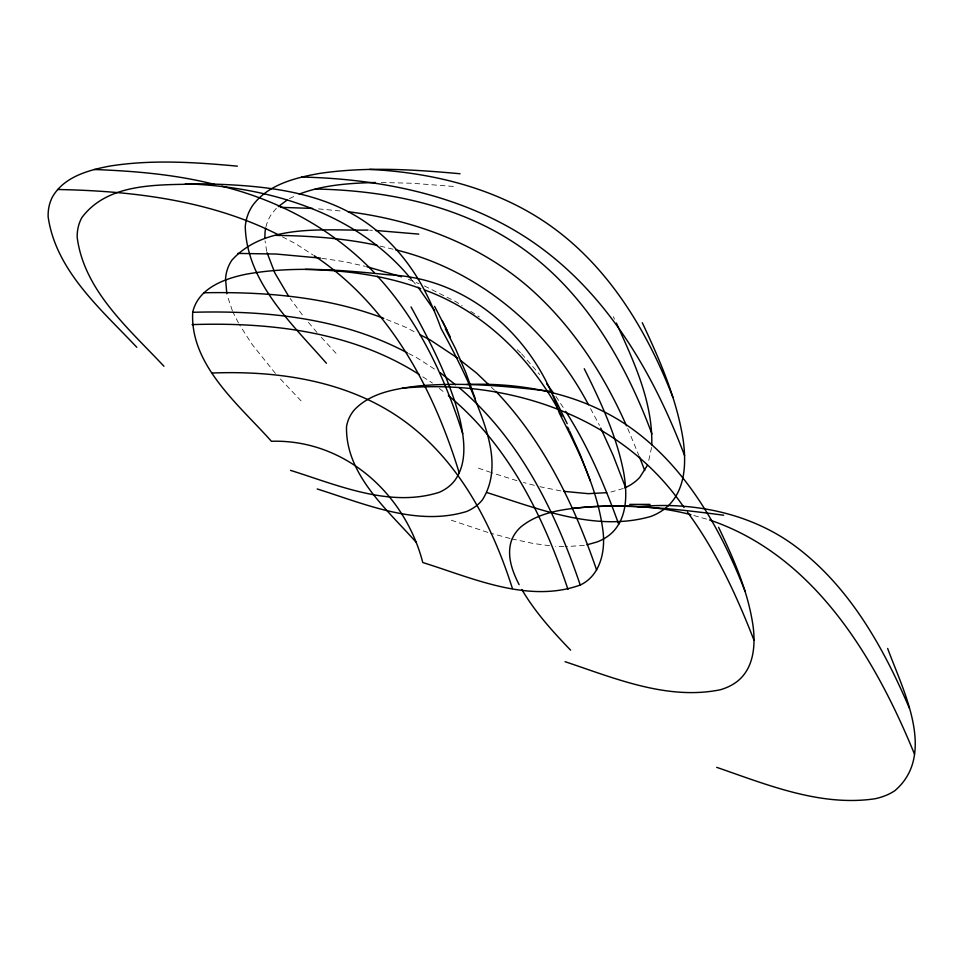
<?xml version="1.0" encoding="UTF-8"?>
<svg xmlns="http://www.w3.org/2000/svg" width="963" height="963" viewBox="0 0 963 963"><rect width="100%" height="100%" fill="white"/><g stroke="black" fill="none" stroke-linecap="round" stroke-linejoin="round"><path stroke-width="0.72" stroke-dasharray="4.82 3.61" d="M651.59 447.41L648.207 462.938M276.345 208.297L271.674 213.918A79.845 54.831 27.9 0 0 265.981 226.702M289.382 198.643L296.58 195.2M623.314 488.482L610.903 492.057M584.324 545.371L565.269 546.671M381.276 182.513L411.947 183.235L453.922 186.473M563.897 546.647L555.242 546.238M369.491 230.181L372.5 230.313M318.5 208.887L343.647 211.282M549.62 545.732L532.996 543.421L511.522 538.859M321.883 258.325L344.898 261.731L365.422 266.366M560.827 490.925L539.918 486.724M380.204 246.095L394.228 249.489M534.296 485.328L523.439 482.487M510.077 538.486L490.552 533.177M693.793 515.506L709.575 519.972M516.902 480.669L491.792 472.785M487.868 532.407L448.325 519.226M478.455 468.162L490.468 472.315M386.536 319.463L404.484 326.686L416.076 332.656M408.348 279.33L419.049 283.736M424.394 285.951L456.041 301.78L462.168 305.777M408.625 353.529L416.654 357.634L435.396 369.648M282.412 236.862L295.713 243.771L312.963 254.906M422.793 376.834L432.495 383.057M470.763 311.362L479.357 316.947M439.284 388.426L444.954 392.892M517.275 349.665L520.489 352.747M491.347 387.21L494.476 390.22M301.058 400.885L279.234 377.713M336.003 353.277L320.823 336.797M275.442 373.451L251.969 344.2L239.113 324.146M521.561 353.77L539.689 374.511M412.284 280.389L416.16 284.904M317.008 332.5L307.931 321.786M302.322 314.889L290.104 298.374M555.94 396.383L564.053 408.794M238.475 323.014L232.89 312.036M590.536 408.601L599.492 425.381M613.323 316.646L614.538 319.21M627.744 428.511L638.914 455.607M232.396 310.82L227.099 295.075M266.679 251.331L265.066 240.919"/><path stroke-width="1.44" d="M264.837 238.403L265.03 232.396A79.845 54.831 27.9 0 1 265.668 228.099M651.77 444.834C652.854 401.788 633.798 361.378 616.368 323.05M192.708 312.289C189.819 365.194 239.45 405.351 271.41 441.271C344.622 439.08 405.014 493.634 422.769 562.524C472.52 578.017 528.025 603.717 580.232 585.059C600.515 575.525 605.667 550.716 602.898 530.396C597.445 488.65 578.294 450.323 559.407 413.247C535.211 338.266 469.583 278.163 388.763 274.828C341.492 269.989 293.233 265.692 246.119 274.226C224.584 278.584 198.077 288.178 192.708 312.289C265.776 310.279 341.865 317.838 407.289 352.843M647.377 465.358L639.793 477.311A78.28 53.808 28.4 0 1 624.71 487.904M278.307 206.6L286.998 200.16M299.168 194.129C323.412 184.848 349.713 183.175 375.426 182.489M586.973 544.805L597 541.988A80.952 53.663 28.5 0 0 613.732 531.034C627.599 515.566 627.057 493.02 623.928 473.76C617.018 436.733 600.948 402.233 584.252 368.745M606.69 492.671L588.249 493.67L563.596 491.323M571.902 508.464C611.529 504.359 652.18 504.516 690.928 514.699M637.939 506.719C693.685 501.374 752.284 513.327 797.352 547.778C850.329 588.152 883.697 648.099 909.421 708.311M402.341 388.149C508.837 378.519 622.062 416.51 684.019 507.477M192.07 324.603C269.965 322.075 352.205 331.549 419.146 374.499M629.706 504.407L650.073 504.383M212.45 373.018C278.909 370.442 349.136 381.011 404.123 420.939C459.483 461.217 492.081 524.63 512.424 588.513M203.867 292.764C264.584 291.62 326.601 296.604 383.78 318.356M466.598 384.466C525.954 382.263 587.731 395.155 635.821 431.568C688.389 471.28 721.383 530.782 744.989 591.101M237.705 253.413L276.176 254.039L320.45 258.108M276.14 235.381C310.086 235.827 344.152 238.222 377.4 245.421M280.353 207.334L312.602 208.417M57.587 189.494C133.4 190.927 211.475 200.412 279.752 235.478M305.295 269.375C344.369 270.23 383.864 274.973 420.699 288.623M367.998 230.109C323.231 230.651 265.198 223.308 231.951 260.106A82.686 54.747 27.7 0 0 225.559 278.656L226.811 293.739M315.238 189.013C389.16 190.409 465.562 206.371 526.075 250.97C587.117 295.882 625.974 364.014 651.927 433.916M94.193 169.5C134.603 171.041 175.23 174.435 214.532 184.402M301.708 177.048C385.645 179.01 472.388 197.186 541.062 247.888C610.41 299.012 654.575 376.364 684.597 455.619M185.341 183.789C268.533 186.473 356.912 212.618 411.309 279.258M375.498 230.446L418.785 234.117M369.623 169.392C435.962 172.702 503.565 189.952 557.132 230.723C612.167 272.505 648.268 333.956 672.968 397.466M460.025 173.749C413.296 169.464 365.892 166.539 319.271 173.472C294.991 177.842 267.822 184.571 252.535 205.661A90.715 62.162 28.2 0 0 245.252 226.726C246.805 282.376 292.174 324.062 326.421 363.256M237.367 166.154C195.02 162.229 151.998 159.364 109.758 166.081C88.524 170.138 64.124 176.735 52.544 196.789A87.765 55.758 32 0 0 48.15 216.88C55.914 270.988 101.32 309.532 136.794 347.294M551.197 391.423C507.417 386.151 463.131 381.998 419.061 385.886C396.395 388.703 371.044 392.362 354.504 409.72A83.119 52.76 22.6 0 0 346.511 426.741C345.573 474.53 387.078 509.511 416.281 542.398M723.682 515.229C679.168 509.246 634.196 504.383 589.224 506.815C565.63 508.897 539.81 511.365 520.814 526.99A81.927 50.269 17.7 0 0 510.908 542.374C506.947 556.867 512.521 571.817 519.117 584.649M348.076 211.716C414.162 220.021 479.526 243.988 530.023 288.394C572.395 325.891 603.813 374.294 626.504 425.815M366.879 266.691L401.475 276.778M395.637 249.826C478.924 269.869 548.91 329.551 588.465 404.725M221.815 186.208C279.342 200.376 333.583 229.627 374.487 272.83M424.707 290.007C484.943 312.048 532.924 360.054 561.971 416.498M486.845 492.526C538.967 508.97 595.892 532.298 650.928 516.421A88.716 60.657 27.6 0 0 669.911 504.118C685.704 487.073 686.125 461.927 683.212 440.187C676.772 398.935 659.92 360.246 642.273 322.713M290.537 470.377C337.7 485.099 389.642 508.103 439.333 492.286A84.359 54.482 32.9 0 0 454.897 480.32C467.645 462.505 464.359 438.947 459.845 418.917C449.661 379.278 430.654 342.635 411.057 306.956M317.2 488.963C364.592 503.866 416.594 526.785 466.634 511.485A84.07 54.301 32 0 0 482.475 499.761C505.154 463.131 482.054 418.267 468.379 382.588C460.037 364.146 450.768 346.15 441.018 328.419C435.601 313.288 429.161 298.53 421.337 284.482C409.66 264.018 394.698 245.36 376.425 230.41C328.552 190.794 263.79 185.245 204.168 183.861C163.168 185.378 109.529 180.695 81.927 217.506A87.164 55.565 31.1 0 0 77.172 237.283C84.106 290.814 129.102 328.961 163.939 366.253M565.076 661.689C614.466 678.193 667.203 700.522 720.155 689.797A82.722 51.858 24.2 0 0 738.549 680.335C753.62 667.431 755.461 645.8 753.235 627.322C748.432 592.076 733.782 559.154 718.591 527.303M716.701 767.342C767.234 784.773 820.572 806.862 875.054 798.748A82.914 49.763 20.3 0 0 894.94 790.623C937.24 754.294 902.704 689.893 887.657 648.448M709.575 519.972C814.12 555.242 874.934 657.452 914.489 754.137M419.94 334.655L430.244 339.963L457.798 358.236M314.191 255.701C389.208 305.476 433.615 388.883 459.255 473.05M440.392 372.85L455.535 384.803M459.026 387.571C519.37 438.406 555.47 511.485 580.232 585.059M448.349 395.576C508.356 444.882 543.818 517.059 567.965 589.44M460.158 360.102L476.685 373.163L489.252 385.2M495.524 391.231L497.618 393.229C544.48 443.076 574.658 505.876 596.627 570.036M570.59 650.133C552.606 631.439 534.971 611.962 521.826 589.464M377.34 276.128C418.363 320.607 444.473 376.545 462.734 433.687M687.462 512.123C716.087 551.113 736.575 595.399 754.029 640.323M546.599 383.683L553.388 392.916M418.086 287.167L434.65 310.88M288.539 296.098L274.864 272.998L267.088 252.715M565.642 411.345C588.249 446.459 604.595 485.147 618.752 524.305M434.566 306.342L447.277 330.863M567.568 427.054L568.977 429.691M553.292 395.336L567.183 423.684M445.303 328.78L455.379 348.389L465.815 372.573L475.289 398.838M442.378 320.98L450.239 336.881M600.719 428.078L613.01 455.09L625.589 487.591M569.59 431.051L580.027 454.175L590.283 480.814M639.444 456.956L644.777 470.534"/></g></svg>
